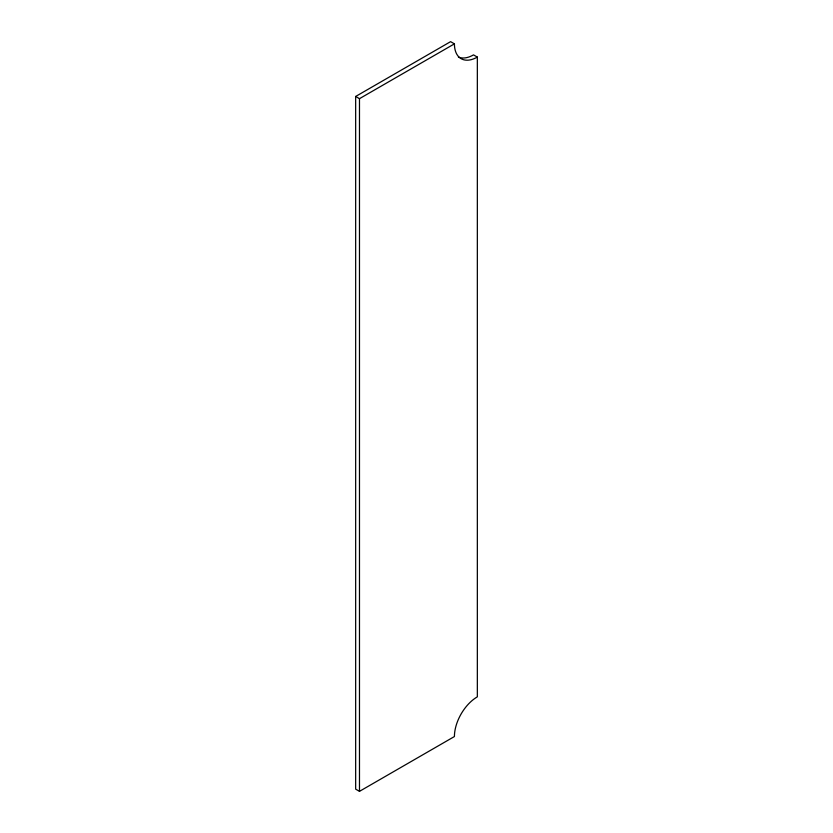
<?xml version="1.0" encoding="UTF-8"?>
<svg xmlns="http://www.w3.org/2000/svg" width="833" height="833" viewBox="0 0 833 833"><rect width="100%" height="100%" fill="white"/><g stroke="black" fill="none" stroke-linecap="round" stroke-linejoin="round"><path stroke-width="1.25" d="M355.66 96.461L450.601 41.65L454.422 43.857A32.404 18.711 -60 0 0 477.34 57.081L477.34 696.846A32.404 18.711 -60 0 0 454.422 736.539L359.481 791.35L355.66 789.143L355.66 96.461L359.481 98.669L454.422 43.857M477.34 57.081L473.519 54.884A32.404 18.711 -60 0 1 458.389 57.029M359.481 98.669L359.481 791.35"/></g></svg>
